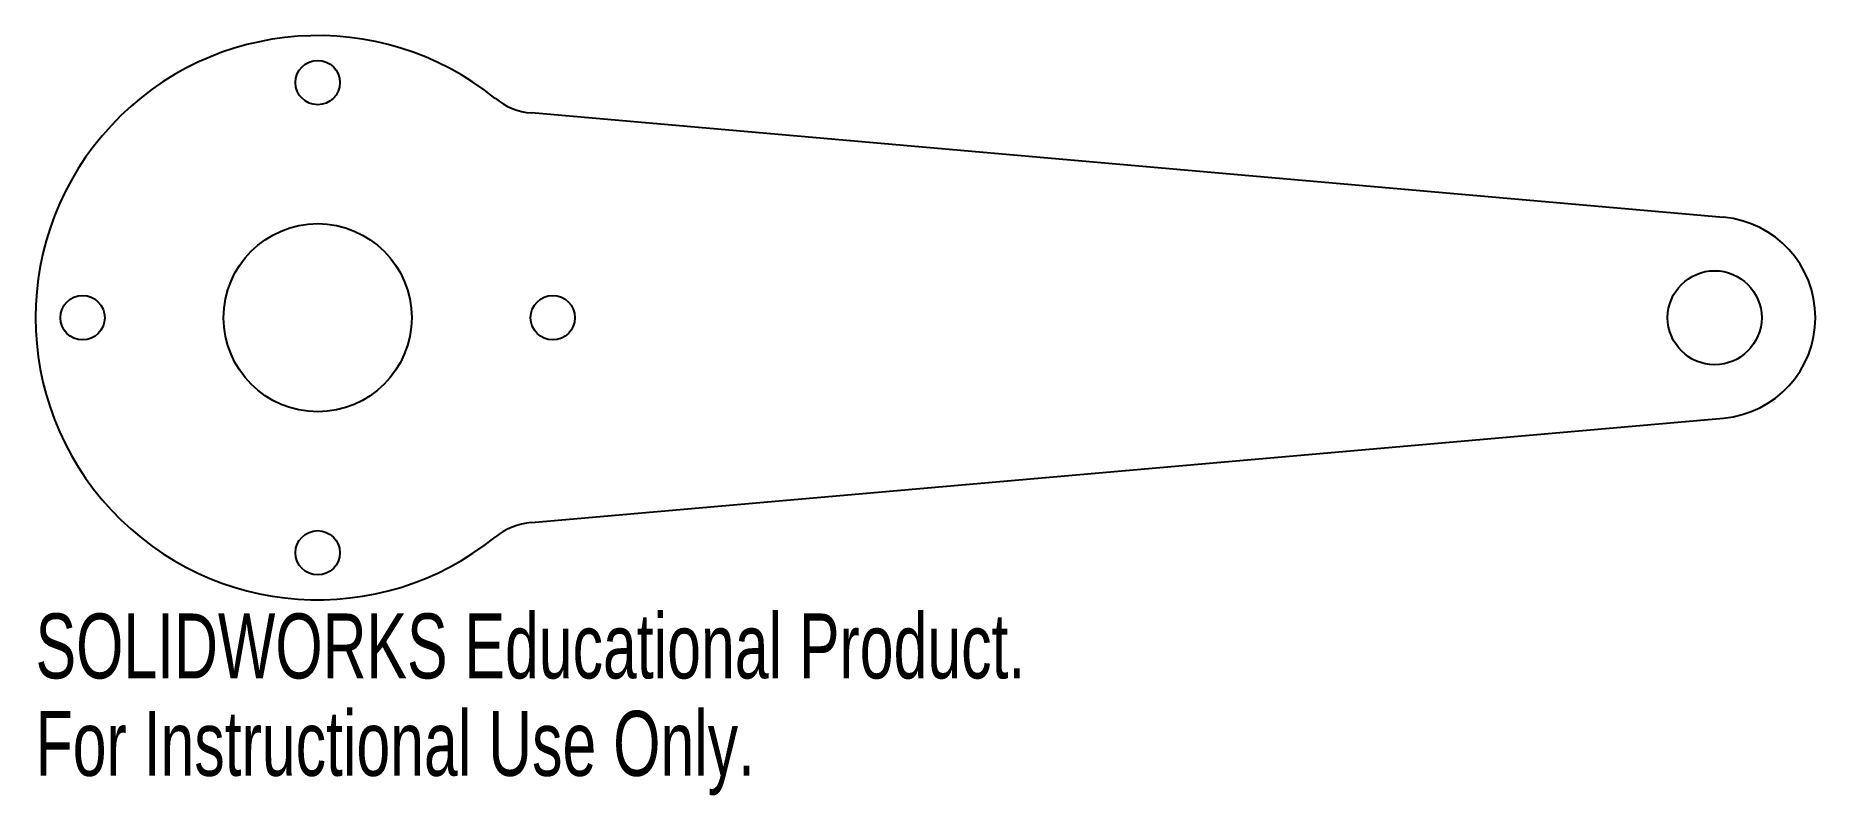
# Model space of a CAD drawing. Header units: millimetres. Extents: x -21 to 112, y -36 to 21.
import ezdxf

# ---------------------------------------------------------------- set-up
doc = ezdxf.new("R2010")
doc.units = ezdxf.units.MM
doc.styles.add('SLDTEXTSTYLE0', font='TXT', dxfattribs={"width": 0.7})

msp = doc.modelspace()

# ---------------------------------------------------------------- linework, layer by layer
at = {"color": 7, "linetype": 'Continuous', "lineweight": 25}
for p, q in [((104.65, 7.47), (15.91, 15.24)), ((15.91, -15.24), (104.65, -7.47))]:
    msp.add_line(p, q, dxfattribs=at)
for centre, radius in [((0, 17.5), 1.65), ((0, 0), 7), ((104, 0), 3.5), ((-17.5, 0), 1.65), ((17.5, 0), 1.65), ((0, -17.5), 1.65)]:
    msp.add_circle(centre, radius, dxfattribs=at)
for centre, radius, start, end in [((0, 0), 21, 51.0364, 308.9636), ((16.35, 20.22), 5, 231.0364, 265), ((104, 0), 7.5, 275, 85), ((16.35, -20.22), 5, 95, 128.9636)]:
    msp.add_arc(centre, radius, start, end, dxfattribs=at)

# ---------------------------------------------------------------- texts
at = {"color": 7, "linetype": 'Continuous', "char_height": 4.8336, "attachment_point": 1, "style": 'SLDTEXTSTYLE0'}
for s, insert in [('SOLIDWORKS Educational Product.', (-21, -22.02)), ('For Instructional Use Only.', (-21, -29.27))]:
    msp.add_mtext(s, dxfattribs=dict(at, insert=insert))

doc.saveas('drawing.dxf')
